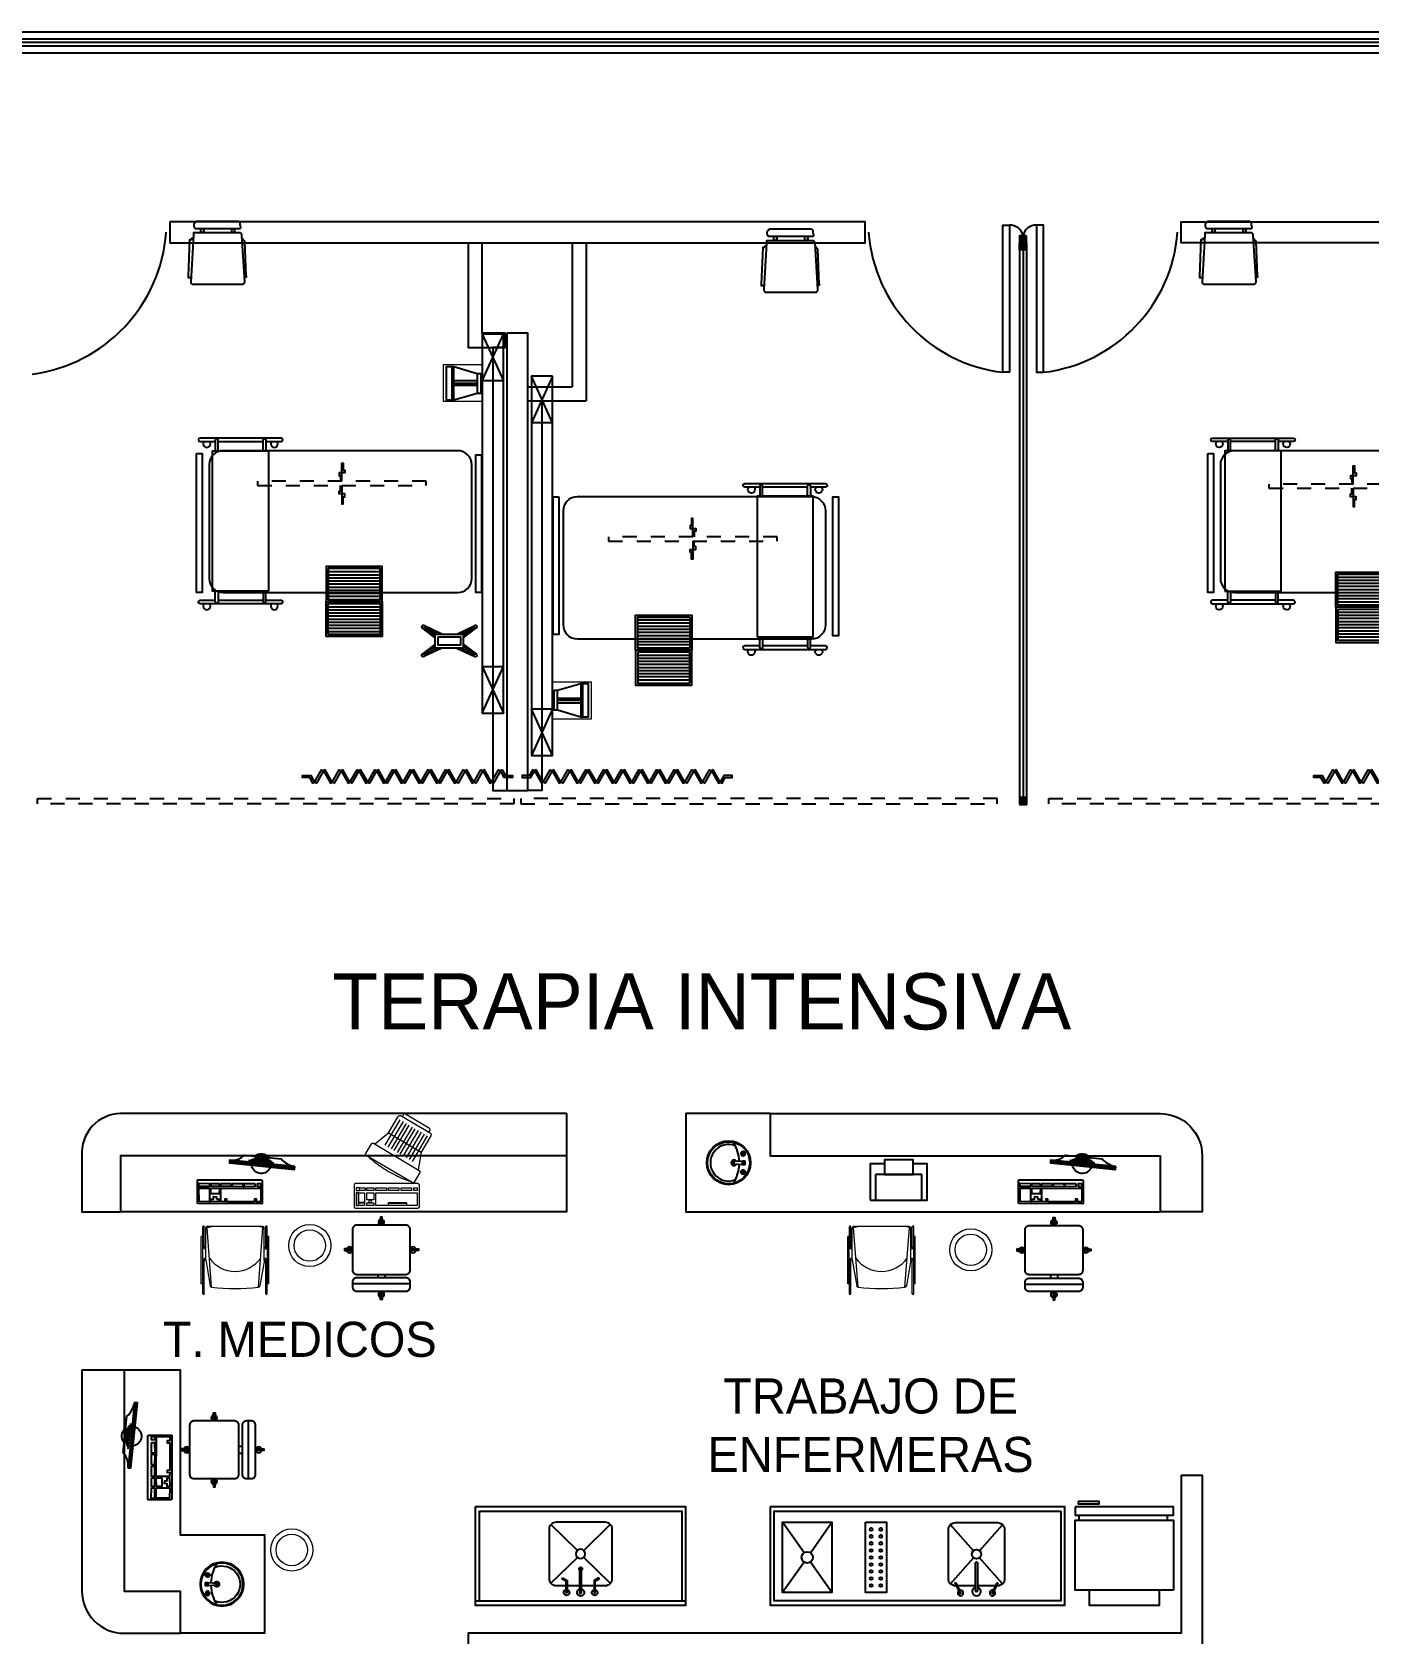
# Model space of a CAD drawing. Header units: millimetres. Extents: x 2523 to 2756, y 378 to 482.
# Drawn here: x 2531.82 to 2541.34, y 440.79 to 452.19 of the extents above; entities that cross this region are included whole.
import ezdxf
from ezdxf.enums import TextEntityAlignment as Align

# ---------------------------------------------------------------- set-up
doc = ezdxf.new("R2010")
doc.units = ezdxf.units.MM
doc.linetypes.add('HIDDE50', pattern=[0.08, 0.05, -0.03])
doc.layers.add('MOB', color=161, linetype='Continuous', lineweight=15)
for name, color, linetype in [('MOB FIJO', 161, 'Continuous'), ('MOBILIARIO', 161, 'Continuous'), ('MOBSANIT', 161, 'Continuous'), ('TEXTO', 3, 'Continuous')]:
    doc.layers.add(name, color=color, linetype=linetype)
doc.styles.add('HANDLET', font='handlet.shx')
doc.styles.add('STYLE1', font='GOTHIC.TTF')

# ---------------------------------------------------------------- blocks, each defined once
blk = doc.blocks.new('CORT')
for points in [[(0.06, 0.008), (0.01, 0.008), (0.01, -0.007), (0.069, -0.007), (0.096, 0.04), (0.083, 0.047)], [(0.159, -0.04), (0.109, 0.047), (0.096, 0.04), (0.146, -0.047)], [(0.159, -0.04), (0.209, 0.047), (0.222, 0.04), (0.172, -0.047)], [(0.285, -0.04), (0.235, 0.047), (0.222, 0.04), (0.272, -0.047)], [(0.285, -0.04), (0.335, 0.047), (0.348, 0.04), (0.298, -0.047)], [(0.411, -0.04), (0.361, 0.047), (0.348, 0.04), (0.398, -0.047)], [(0.411, -0.04), (0.461, 0.047), (0.474, 0.04), (0.424, -0.047)], [(0.537, -0.04), (0.487, 0.047), (0.474, 0.04), (0.524, -0.047)], [(0.537, -0.04), (0.587, 0.047), (0.6, 0.04), (0.55, -0.047)], [(0.663, -0.04), (0.613, 0.047), (0.6, 0.04), (0.65, -0.047)], [(0.663, -0.04), (0.713, 0.047), (0.726, 0.04), (0.676, -0.047)], [(0.789, -0.04), (0.739, 0.047), (0.726, 0.04), (0.776, -0.047)], [(0.789, -0.04), (0.839, 0.047), (0.852, 0.04), (0.802, -0.047)], [(0.915, -0.04), (0.865, 0.047), (0.852, 0.04), (0.902, -0.047)], [(0.915, -0.04), (0.965, 0.047), (0.978, 0.04), (0.928, -0.047)], [(1.041, -0.04), (0.991, 0.047), (0.978, 0.04), (1.028, -0.047)], [(1.041, -0.04), (1.091, 0.047), (1.104, 0.04), (1.054, -0.047)], [(1.167, -0.04), (1.117, 0.047), (1.104, 0.04), (1.154, -0.047)], [(1.167, -0.04), (1.217, 0.047), (1.23, 0.04), (1.18, -0.047)], [(1.293, -0.04), (1.243, 0.047), (1.23, 0.04), (1.28, -0.047)], [(1.293, -0.04), (1.343, 0.047), (1.356, 0.04), (1.306, -0.047)], [(1.419, -0.04), (1.369, 0.047), (1.356, 0.04), (1.406, -0.047)], [(1.454, -0.007), (1.504, -0.007), (1.504, 0.008), (1.446, 0.008), (1.419, -0.04), (1.432, -0.047)]]:
    blk.add_lwpolyline(points, close=True)
blk = doc.blocks.new('36212353')
for p, q in [((-0.75, -0.03), (0.75, -0.03)), ((-0.096, -0.14), (-0.007, -0.14)), ((0.007, -0.14), (0.096, -0.14))]:
    blk.add_line(p, q)
at = {"color": 8}
for p, q in [((-0.211, -0.156), (-0.022, -0.34)), ((0.211, -0.156), (0.022, -0.34)), ((-0.022, -0.39), (-0.211, -0.574)), ((0.022, -0.39), (0.211, -0.574))]:
    blk.add_line(p, q, dxfattribs=at)
blk.add_lwpolyline([(-0.75, -0.7), (-0.75, 0), (0.75, 0), (0.75, -0.7)], close=True)
blk.add_lwpolyline([(-0.72, -0.03), (-0.72, -0.67), (0.72, -0.67), (0.72, -0.03)], dxfattribs=at)
for points in [[(-0.128, -0.194), (-0.096, -0.175), (-0.096, -0.09, 1), (-0.104, -0.09), (-0.104, -0.171), (-0.132, -0.188)], [(-0.007, -0.09, -0.999999), (0.007, -0.09), (0.007, -0.26, -0.999999), (-0.007, -0.26)], [(0.128, -0.194), (0.096, -0.175), (0.096, -0.09, -1), (0.104, -0.09), (0.104, -0.171), (0.132, -0.188)]]:
    blk.add_lwpolyline(points, format="xyb", close=True)
blk.add_lwpolyline([(0.104, -0.14), (0.175, -0.14, -0.414214), (0.225, -0.19), (0.225, -0.54, -0.414214), (0.175, -0.59), (-0.175, -0.59, -0.414214), (-0.225, -0.54), (-0.225, -0.19, -0.414214), (-0.175, -0.14), (-0.104, -0.14)], format="xyb")
blk.add_circle((0, -0.365), 0.0335, dxfattribs=at)
for centre, radius, start, end in [((-0.1, -0.09), 0.02, 280.7257, 259.2743), ((0, -0.09), 0.0254, 287.1741, 252.8259), ((0.1, -0.09), 0.02, 280.7257, 259.2743), ((0, -0.26), 0.0114, 131.1395, 48.8605)]:
    blk.add_arc(centre, radius, start, end, dxfattribs=at)
blk = doc.blocks.new('silla-g-s')
for p, q in [((-0.019, 0.12), (-0.019, 0.096)), ((0.031, 0.12), (0.031, 0.096)), ((0.211, 0.053), (-0.199, 0.053))]:
    blk.add_line(p, q)
for points in [[(-0.199, 0.15, 0.414214), (-0.169, 0.12), (0.181, 0.12, 0.414214), (0.211, 0.15), (0.211, 0.44, 0.414214), (0.181, 0.47), (-0.169, 0.47, 0.414214), (-0.199, 0.44)], [(-0.199, 0.03, 0.414214), (-0.169, 0), (0.181, 0, 0.414214), (0.211, 0.03), (0.211, 0.066, 0.414214), (0.181, 0.096), (-0.169, 0.096, 0.414214), (-0.199, 0.066)]]:
    blk.add_lwpolyline(points, format="xyb", close=True)
for points in [[(0.012, 0.47), (0.012, 0.528), (0, 0.528), (0, 0.47)], [(-0.199, 0.301), (-0.257, 0.301), (-0.257, 0.289), (-0.199, 0.289)], [(0.211, 0.301), (0.27, 0.301), (0.27, 0.289), (0.211, 0.289)], [(0.012, 0), (0.012, -0.059), (0, -0.059), (0, 0)]]:
    blk.add_lwpolyline(points)
for centre, start, end in [((0.006, 0.491), 107.378, 252.622), ((0.006, 0.491), 287.3771, 72.6229), ((-0.22, 0.295), 17.3771, 162.6229), ((-0.22, 0.295), 197.378, 342.622), ((0.233, 0.295), 17.3771, 162.6229), ((0.233, 0.295), 197.378, 342.622), ((0.006, -0.022), 107.378, 252.622), ((0.006, -0.022), 287.3771, 72.6229)]:
    blk.add_arc(centre, 0.0207, start, end)
blk = doc.blocks.new('A$C2C607AB7')
blk.add_blockref('silla-g-s', (0.257, 0.059))
blk = doc.blocks.new('A$C4AA2731D')
at = {"color": 8}
for p, q in [((0.148, 0.117), (0.164, 0.117)), ((0.079, 0.053), (0.103, 0.053)), ((0.091, 0.065), (0.091, 0.042)), ((0.144, 0.058), (0.168, 0.058)), ((0.233, 0.053), (0.21, 0.053)), ((0.221, 0.065), (0.221, 0.042))]:
    blk.add_line(p, q, dxfattribs=at)
for points in [[(0.148, 0.117), (0.144, 0.058, 0.015831), (0.144, 0.058), (0.144, 0.041, 0.414214), (0.147, 0.038), (0.165, 0.038, 0.414214), (0.168, 0.041), (0.168, 0.058, 0.015831), (0.168, 0.058), (0.164, 0.117, -0.015831), (0.164, 0.117), (0.164, 0.129, 0.414214), (0.161, 0.131), (0.151, 0.131, 0.414214), (0.148, 0.129), (0.148, 0.117, -0.015831)], [(0.076, 0.057, 0.247805), (0.087, 0.069, -0.116963), (0.095, 0.069, 0.247805), (0.106, 0.057, -0.116963), (0.106, 0.05, 0.247805), (0.095, 0.038, -0.116963), (0.087, 0.038, 0.247805), (0.076, 0.05, -0.116963)], [(0.237, 0.057, -0.247805), (0.225, 0.069, 0.116963), (0.218, 0.069, -0.247805), (0.206, 0.057, 0.116963), (0.206, 0.05, -0.247805), (0.218, 0.038, 0.116963), (0.225, 0.038, -0.247805), (0.237, 0.05, 0.116963)]]:
    blk.add_lwpolyline(points, format="xyb", close=True)
for centre, radius in [((0.156, 0.156), 0.156), ((0.091, 0.053), 0.00217), ((0.091, 0.053), 0.00217), ((0.156, 0.045), 0.00331), ((0.221, 0.053), 0.00217), ((0.221, 0.053), 0.00217)]:
    blk.add_circle(centre, radius)
blk.add_circle((0.156, 0.156), 0.15, dxfattribs=at)
for centre, radius, start, end in [((0.156, 0.156), 0.13, 338.4712, 201.5288), ((0.156, 0.361), 0.281, 238.7221, 267.8672), ((0.156, 0.118), 0.0193, 298.3264, 242.8889), ((0.156, 0.118), 0.0121, 129.7918, 224.4169), ((0.156, 0.118), 0.0121, 315.5831, 50.2082), ((0.156, 0.361), 0.281, 272.1328, 301.2779), ((0.091, 0.053), 0.0145, 106.4867, 163.5133), ((0.091, 0.053), 0.0145, 196.4867, 253.5133), ((0.091, 0.053), 0.0145, 16.4867, 73.5133), ((0.091, 0.053), 0.0145, 286.4867, 343.5133), ((0.221, 0.053), 0.0145, 106.4867, 163.5133), ((0.221, 0.053), 0.0145, 196.4867, 253.5133), ((0.221, 0.053), 0.0145, 16.4867, 73.5133), ((0.221, 0.053), 0.0145, 286.4867, 343.5133)]:
    blk.add_arc(centre, radius, start, end, dxfattribs=at)
blk = doc.blocks.new('96360018M')
at = {"color": 9}
for p, q in [((-0.113, 0.12), (-0.113, -0.09)), ((-0.087, 0.12), (-0.087, -0.09)), ((-0.062, 0.12), (-0.062, -0.09)), ((-0.038, 0.12), (-0.038, -0.09)), ((-0.012, 0.12), (-0.012, -0.09)), ((0.012, 0.12), (0.012, -0.09)), ((0.038, 0.12), (0.038, -0.09)), ((0.062, 0.12), (0.062, -0.09)), ((0.087, 0.12), (0.087, -0.09)), ((0.113, 0.12), (0.113, -0.09))]:
    blk.add_line(p, q, dxfattribs=at)
blk.add_line((-0.135, 0), (0.135, 0))
blk.add_lwpolyline([(-0.18, -0.12), (-0.135, 0), (-0.135, 0.135, -0.414214), (-0.12, 0.15), (0.12, 0.15, -0.414214), (0.135, 0.135), (0.135, 0), (0.18, -0.12)], format="xyb")
blk.add_lwpolyline([(0.11, 0.15), (0.11, 0.165, 0.414214), (0.1, 0.175), (-0.1, 0.175, 0.414214), (-0.11, 0.165), (-0.11, 0.15)], format="xyb", dxfattribs=at)
blk.add_lwpolyline([(-0.19, -0.12), (0.19, -0.12, -0.414214), (0.2, -0.13), (0.2, -0.21, -0.414214), (0.19, -0.22), (-0.19, -0.22, -0.414214), (-0.2, -0.21), (-0.2, -0.13, -0.414214)], format="xyb", close=True)
for centre, radius, start, end in [((-0.056, 0.275), 0.508, 256.7427, 262.2316), ((0.056, 0.275), 0.508, 277.7684, 283.2573), ((0, 0.683), 0.92, 262.2316, 270), ((0, 0.683), 0.92, 270, 277.7684)]:
    blk.add_arc(centre, radius, start, end, dxfattribs=at)
blk = doc.blocks.new('96360018T')
blk.add_lwpolyline([(-0.2225, 0), (0.2225, 0, -0.41421356), (0.2325, -0.01), (0.2325, -0.165, -0.41421356), (0.2225, -0.175), (-0.2225, -0.175, -0.41421356), (-0.2325, -0.165), (-0.2325, -0.01, -0.41421356)], format="xyb", close=True)
at = {"color": 9}
for points in [[(-0.2175, -0.03), (-0.2175, -0.05), (-0.1925, -0.05), (-0.1925, -0.03)], [(-0.1425, -0.155), (-0.1425, -0.1375), (-0.01, -0.1375), (-0.01, -0.155), (0.0775, -0.155), (0.0775, -0.065), (-0.2175, -0.065), (-0.2175, -0.155)], [(-0.1775, -0.03), (-0.1775, -0.05), (-0.1025, -0.05), (-0.1025, -0.03)], [(-0.0875, -0.03), (-0.0875, -0.05), (-0.0125, -0.05), (-0.0125, -0.03)], [(0.0025, -0.03), (0.0025, -0.05), (0.0775, -0.05), (0.0775, -0.03)], [(0.0925, -0.03), (0.0925, -0.05), (0.1425, -0.05), (0.1425, -0.03)], [(0.0925, -0.065), (0.0925, -0.115), (0.1425, -0.115), (0.1425, -0.065)], [(0.1525, -0.03), (0.1525, -0.05), (0.1925, -0.05), (0.1925, -0.03)], [(0.1575, -0.065), (0.1575, -0.135), (0.1975, -0.135), (0.1975, -0.065)], [(0.2175, -0.03), (0.2175, -0.05), (0.1925, -0.05), (0.1925, -0.03)], [(0.2175, -0.065), (0.2175, -0.155), (0.2, -0.155), (0.2, -0.065)], [(-0.14, -0.14), (-0.14, -0.155), (-0.0125, -0.155), (-0.0125, -0.14)], [(0.0925, -0.1375), (0.0925, -0.155), (0.1425, -0.155), (0.1425, -0.1375)], [(0.12625, -0.1175), (0.12625, -0.135), (0.10875, -0.135), (0.10875, -0.1175)], [(0.1575, -0.1375), (0.1575, -0.155), (0.1975, -0.155), (0.1975, -0.1375)]]:
    blk.add_lwpolyline(points, close=True, dxfattribs=at)
blk = doc.blocks.new('ENSEÑANZA TOCOCIRUGIA$0$COMP PLANA')
for p, q in [((0.396, -0.321), (0.86, -0.281)), ((0.531, -0.332), (0.71, -0.315)), ((0.547, -0.338), (0.698, -0.324)), ((0.559, -0.343), (0.689, -0.331)), ((0.574, -0.349), (0.677, -0.34))]:
    blk.add_line(p, q)
blk.add_lwpolyline([(0.631, -0.027, 0.414214), (0.626, -0.022), (0.176, -0.019, 0.414214), (0.171, -0.024), (0.169, -0.184, 0.414214), (0.174, -0.189), (0.624, -0.192, 0.414214), (0.629, -0.187)], format="xyb", close=True)
for points in [[(0.255, -0.129), (0.256, -0.034), (0.181, -0.034), (0.18, -0.129)], [(0.305, -0.052), (0.325, -0.052), (0.326, -0.035), (0.266, -0.034), (0.265, -0.052), (0.285, -0.052), (0.285, -0.07), (0.305, -0.07)], [(0.325, -0.13), (0.325, -0.09), (0.265, -0.089), (0.265, -0.129)], [(0.621, -0.037), (0.591, -0.037), (0.59, -0.055), (0.575, -0.054), (0.576, -0.037), (0.381, -0.035), (0.38, -0.053), (0.365, -0.053), (0.366, -0.035), (0.336, -0.035), (0.335, -0.13), (0.62, -0.132)], [(0.254, -0.164), (0.255, -0.141), (0.18, -0.141), (0.179, -0.164)], [(0.324, -0.165), (0.325, -0.142), (0.265, -0.141), (0.264, -0.164)], [(0.409, -0.166), (0.41, -0.143), (0.335, -0.142), (0.334, -0.165)], [(0.493, -0.166), (0.493, -0.143), (0.418, -0.143), (0.418, -0.166)], [(0.576, -0.167), (0.577, -0.144), (0.502, -0.143), (0.501, -0.166)], [(0.619, -0.167), (0.62, -0.144), (0.597, -0.144), (0.596, -0.167)], [(0.861, -0.291), (0.396, -0.332), (0.395, -0.311), (0.859, -0.27)]]:
    blk.add_lwpolyline(points, close=True)
at = {"flags": 128}
blk.add_lwpolyline([(0.396, -0.332, -0.233068), (0.501, -0.367), (0.764, -0.344, -0.202404), (0.861, -0.291, 0.618031)], format="xyb", dxfattribs=at)
for start, end in [(18.9104, 171.1133), (229.354, 320.6697)]:
    blk.add_arc((0.621, -0.308), 0.0698, start, end)
blk = doc.blocks.new('67')
at = {"layer": 'MOB', "linetype": 'Continuous'}
for p, q in [((-0.229, 0.16), (-0.219, 0.16)), ((-0.229, 0.16), (-0.229, -0.073)), ((-0.219, 0.16), (-0.219, -0.073)), ((0.219, 0.16), (0.229, 0.16)), ((0.219, 0.16), (0.219, -0.073)), ((0.229, 0.16), (0.229, -0.073)), ((-0.24, 0.088), (-0.24, -0.248)), ((-0.24, 0.088), (-0.23, 0.088)), ((-0.23, 0.088), (-0.23, -0.248)), ((-0.209, -0.083), (-0.177, 0.104)), ((-0.167, 0.112), (-0.199, -0.31)), ((0.167, 0.112), (0.199, -0.309)), ((0.209, -0.083), (0.176, 0.104)), ((0.23, 0.088), (0.23, -0.248)), ((0.23, 0.088), (0.24, 0.088)), ((0.24, 0.088), (0.24, -0.248)), ((-0.209, -0.083), (-0.208, -0.083)), ((-0.209, -0.093), (-0.208, -0.093)), ((-0.208, -0.077), (-0.208, -0.31)), ((0.208, -0.077), (0.208, -0.31)), ((0.208, -0.083), (0.209, -0.083)), ((0.208, -0.093), (0.209, -0.093)), ((-0.229, -0.18), (-0.229, -0.32)), ((-0.219, -0.18), (-0.219, -0.32)), ((-0.209, -0.16), (-0.208, -0.16)), ((-0.209, -0.17), (-0.208, -0.17)), ((0.208, -0.16), (0.209, -0.16)), ((0.208, -0.17), (0.209, -0.17)), ((0.219, -0.18), (0.219, -0.32)), ((0.229, -0.18), (0.229, -0.32)), ((-0.24, -0.248), (-0.23, -0.248)), ((-0.229, -0.32), (-0.219, -0.32)), ((-0.198, -0.32), (0.198, -0.32)), ((-0.197, -0.313), (-0.168, -0.32)), ((0.197, -0.313), (0.168, -0.32)), ((0.219, -0.32), (0.229, -0.32)), ((0.23, -0.248), (0.24, -0.248))]:
    blk.add_line(p, q, dxfattribs=at)
for centre, radius, start, end in [((-0.224, 0.158), 0.00566, 332.0036, 207.9964), ((0, -1.24), 1.362, 82.9745, 97.0255), ((0.224, 0.158), 0.00566, 332.0036, 207.9964), ((0, -0.224), 0.224, 35.4059, 144.5927), ((-0.167, 0.102), 0.01, 90, 170.1193), ((0.167, 0.102), 0.01, 9.8807, 90), ((-0.209, -0.073), 0.02, 180, 270), ((-0.209, -0.073), 0.01, 180, 270), ((0.209, -0.073), 0.02, 270, 0), ((0.209, -0.073), 0.01, 270, 0), ((-0.209, -0.18), 0.02, 90, 180), ((-0.209, -0.18), 0.01, 90, 180), ((0.209, -0.18), 0.02, 0, 90), ((0.209, -0.18), 0.01, 0, 90), ((-0.224, -0.317), 0.00566, 152.0036, 27.9964), ((-0.198, -0.31), 0.01, 180, 270), ((-0.193, -0.308), 0.0068, 198.6258, 230.7066), ((0.193, -0.308), 0.0068, 309.2934, 347.0714), ((0.198, -0.31), 0.01, 270, 0), ((0.224, -0.317), 0.00566, 152.0036, 27.9964)]:
    blk.add_arc(centre, radius, start, end, dxfattribs=at)
at = {"layer": 'TEXTO', "style": 'HANDLET'}
blk.add_attdef('67', text='', height=0.075, dxfattribs=at).set_placement((-0.006, -0.185), align=Align.MIDDLE_CENTER)
blk = doc.blocks.new('IL')
for p, q in [((0.165, 0.285), (-0.165, 0.285)), ((-0.165, 0.285), (-0.165, 0.104)), ((0.165, 0.104), (0.165, 0.285)), ((0.165, 0.133), (0.165, 0.256)), ((-0.165, 0.104), (0.165, 0.104))]:
    blk.add_line(p, q)
for points in [[(0.203, 0.285), (-0.203, 0.285), (-0.203, 0.027), (-0.102, 0.027)], [(0.102, 0.027), (0.203, 0.027), (0.203, 0.285)]]:
    blk.add_lwpolyline(points)
blk.add_lwpolyline([(0.102, 0.104), (-0.102, 0.104), (-0.102, 0), (0.102, 0)], close=True)
blk = doc.blocks.new('TERAPI$0$984')
at = {"linetype": 'Continuous', "ltscale": 0.01}
for radius in [0.15, 0.112]:
    blk.add_circle((0, 0), radius, dxfattribs=at)
blk = doc.blocks.new('36210118')
for p, q in [((1.66, -0.09), (2.01, -0.09)), ((0.444, -0.153), (0.608, -0.338)), ((0.495, -0.138), (0.62, -0.138)), ((0.64, -0.138), (0.764, -0.138)), ((0.816, -0.153), (0.652, -0.338)), ((0.608, -0.388), (0.444, -0.572)), ((0.652, -0.388), (0.816, -0.572)), ((1.812, -0.373), (1.66, -0.59)), ((1.858, -0.373), (2.01, -0.59))]:
    blk.add_line(p, q)
for points in [[(2.1, -0.7), (2.1, 0), (0, 0), (0, -0.7)], [(0.03, -0.67), (0.03, -0.03), (2.07, -0.03), (2.07, -0.67)], [(1.42, -0.59), (1.27, -0.59), (1.27, -0.09), (1.42, -0.09)]]:
    blk.add_lwpolyline(points, close=True)
for points in [[(0.476, -0.157), (0.486, -0.157), (0.521, -0.087, 1), (0.511, -0.087)], [(0.62, -0.298, 1), (0.64, -0.298), (0.64, -0.108, 1), (0.62, -0.108)], [(0.739, -0.087), (0.774, -0.157), (0.784, -0.157), (0.749, -0.087, 1)]]:
    blk.add_lwpolyline(points, format="xyb", close=True)
blk.add_lwpolyline([(1.858, -0.307), (2.01, -0.09), (2.01, -0.59), (1.66, -0.59), (1.66, -0.09), (1.812, -0.307)])
blk.add_lwpolyline([(0.774, -0.138), (0.78, -0.138, -0.414214), (0.83, -0.188), (0.83, -0.538, -0.414214), (0.78, -0.588), (0.48, -0.588, -0.414214), (0.43, -0.538), (0.43, -0.188, -0.414214), (0.48, -0.138), (0.485, -0.138)], format="xyb")
for centre, radius in [((1.31, -0.14), 0.01), ((1.31, -0.19), 0.01), ((1.38, -0.14), 0.01), ((1.38, -0.19), 0.01), ((0.63, -0.363), 0.0335), ((1.31, -0.24), 0.01), ((1.31, -0.29), 0.01), ((1.31, -0.34), 0.01), ((1.38, -0.24), 0.01), ((1.38, -0.29), 0.01), ((1.38, -0.34), 0.01), ((1.835, -0.34), 0.0403), ((1.31, -0.39), 0.01), ((1.31, -0.44), 0.01), ((1.38, -0.39), 0.01), ((1.38, -0.44), 0.01), ((1.31, -0.49), 0.01), ((1.31, -0.54), 0.01), ((1.38, -0.49), 0.01), ((1.38, -0.54), 0.01)]:
    blk.add_circle(centre, radius)
for centre, radius, start, end in [((0.516, -0.087), 0.02, 256.3559, 230.514), ((0.63, -0.098), 0.0304, 289.2049, 250.7951), ((0.744, -0.087), 0.02, 309.486, 283.6441)]:
    blk.add_arc(centre, radius, start, end)
blk = doc.blocks.new('955')
for p, q in [((-0.308, -0.606), (-0.308, -0.641)), ((0.322, -0.606), (0.322, -0.641))]:
    blk.add_line(p, q)
blk.add_lwpolyline([(0.25, -0.106), (0.25, 0), (-0.25, 0), (-0.25, -0.106)])
for points in [[(-0.35, -0.106), (0.35, -0.106), (0.35, -0.606), (-0.35, -0.606)], [(0.35, -0.7), (0.35, -0.641), (-0.35, -0.641), (-0.35, -0.7)], [(0.329, -0.738), (0.329, -0.721), (0.18, -0.721), (0.18, -0.738)]]:
    blk.add_lwpolyline(points, close=True)
blk = doc.blocks.new('33520105')
at = {"color": 8}
for p, q in [((-0.195, 0.214), (0.175, 0.214)), ((-0.195, 0.192), (0.175, 0.192)), ((-0.195, 0.17), (0.175, 0.17)), ((-0.195, 0.148), (0.175, 0.148)), ((-0.195, 0.126), (0.175, 0.126)), ((-0.195, 0.104), (0.175, 0.104)), ((-0.195, 0.082), (0.175, 0.082)), ((-0.195, 0.06), (0.175, 0.06)), ((-0.195, 0.038), (0.175, 0.038)), ((-0.195, -0.036), (0.175, -0.036)), ((-0.195, -0.058), (0.175, -0.058)), ((-0.195, -0.08), (0.175, -0.08)), ((-0.195, -0.102), (0.175, -0.102)), ((-0.195, -0.124), (0.175, -0.124)), ((-0.195, -0.146), (0.175, -0.146)), ((-0.195, -0.168), (0.175, -0.168)), ((-0.195, -0.19), (0.175, -0.19)), ((-0.195, -0.212), (0.175, -0.212))]:
    blk.add_line(p, q, dxfattribs=at)
blk.add_lwpolyline([(-0.21, 0.001), (0.19, 0.001), (0.19, 0.251), (-0.21, 0.251)], close=True)
for points in [[(-0.195, 0.236), (-0.195, 0.016), (0.175, 0.016), (0.175, 0.236)], [(-0.195, -0.234), (-0.195, -0.014), (0.175, -0.014), (0.175, -0.234)]]:
    blk.add_lwpolyline(points, close=True, dxfattribs=at)
blk.add_lwpolyline([(0.19, 0.001), (0.19, -0.249), (-0.21, -0.249), (-0.21, 0.001)], dxfattribs=at)
blk = doc.blocks.new('36211652')
at = {"color": 8}
for points in [[(-0.442, -0.224), (-0.442, -0.329, -1), (-0.467, -0.329), (-0.467, 0.246, -1), (-0.442, 0.246), (-0.442, 0.139)], [(0.688, -0.224), (0.688, -0.329, 1), (0.713, -0.329), (0.713, 0.246, 1), (0.688, 0.246), (0.688, 0.139)]]:
    blk.add_lwpolyline(points, format="xyb", dxfattribs=at)
for points in [[(-0.377, 0.119), (-0.452, 0.119, -1), (-0.452, 0.139), (-0.377, 0.139)], [(0.623, 0.119), (0.698, 0.119, 1), (0.698, 0.139), (0.623, 0.139)], [(-0.377, -0.201), (-0.452, -0.201, 1), (-0.452, -0.221), (-0.377, -0.221)], [(0.623, -0.201), (0.698, -0.201, -1), (0.698, -0.221), (0.623, -0.221)]]:
    blk.add_lwpolyline(points, format="xyb")
for points in [[(-0.442, 0.119), (-0.442, -0.201)], [(0.688, 0.119), (0.688, -0.201)]]:
    blk.add_lwpolyline(points, dxfattribs=at)
blk.add_lwpolyline([(-0.377, -0.241), (-0.377, 0.159), (0.623, 0.159), (0.623, -0.241)], close=True)
for centre in [(-0.484, 0.199), (0.671, 0.199), (-0.484, -0.281), (0.671, -0.281)]:
    blk.add_arc(centre, 0.025, 45.573, 314.427, dxfattribs=at)
blk = doc.blocks.new('CAMA_HOSPITAL')
at = {"linetype": 'Continuous'}
for points in [[(-203, -50), (-199, -50), (-199, -50), (-199, 49), (-199, 49), (-203, 49), (-203, 49), (-203, -50), (-203, -50)], [(-4, 49), (-4, -49), (-4, -49), (0, -49), (0, -49), (0, 49), (0, 49), (-4, 49), (-4, 49)]]:
    blk.add_lwpolyline(points, dxfattribs=at)
blk.add_lwpolyline([(-17, 49), (-15.05, 48.81), (-13.17, 48.24), (-11.44, 47.31), (-9.93, 46.07), (-8.68, 44.55), (-7.76, 42.83), (-7.19, 40.95), (-7, 39), (-7, -42), (-7.19, -43.95), (-7.76, -45.83), (-8.68, -47.55), (-9.93, -49.07), (-11.44, -50.31), (-13.17, -51.24), (-15.05, -51.81), (-17, -52), (-184, -52), (-185.95, -51.81), (-187.83, -51.24), (-189.56, -50.31), (-191.07, -49.07), (-192.32, -47.55), (-193.24, -45.83), (-193.81, -43.95), (-194, -42), (-194, 39), (-193.81, 40.95), (-193.24, 42.83), (-192.32, 44.55), (-191.07, 46.07), (-189.56, 47.31), (-187.83, 48.24), (-185.95, 48.81), (-184, 49), (-17, 49)], close=True, dxfattribs=at)
blk = doc.blocks.new('37830054')
for points in [[(0.6, 0.015), (0.6, 0.145), (0.59, 0.145), (0.59, 0.095), (0.58, 0.095), (0.58, 0.075), (0.6, 0.075), (0.61, 0.075), (0.62, 0.075), (0.62, 0.055), (0.61, 0.055), (0.61, 0.015)], [(0.6, -0.015), (0.6, -0.145), (0.59, -0.145), (0.59, -0.095), (0.58, -0.095), (0.58, -0.075), (0.6, -0.075), (0.61, -0.075), (0.62, -0.075), (0.62, -0.055), (0.61, -0.055), (0.61, -0.015)]]:
    blk.add_lwpolyline(points)
at = {"color": 8, "linetype": 'HIDDE50'}
blk.add_lwpolyline([(0, -0.015), (0, 0.015), (1.2, 0.015), (1.2, -0.015)], close=True, dxfattribs=at)
blk = doc.blocks.new('ENSEÑANZA TOCOCIRUGIA$0$55')
at = {"linetype": 'Continuous'}
for p, q in [((-18, 12), (-21, 12)), ((-18, 10), (-21, 10)), ((-18, -10), (-21, -10)), ((-18, -12), (-21, -12))]:
    blk.add_line(p, q, dxfattribs=at)
for points in [[(-23, 16), (-24, 16), (-25, 16), (-25.29, 15.71), (-25.45, 15.53), (-25.59, 15.34), (-25.71, 15.14), (-25.82, 14.93), (-25.9, 14.7), (-25.95, 14.47), (-25.99, 14.24), (-26, 14), (-26, -15), (-25.98, -15.19), (-25.92, -15.38), (-25.83, -15.56), (-25.71, -15.71), (-25.56, -15.83), (-25.38, -15.92), (-25.2, -15.98), (-25, -16), (-24.98, -16.19), (-24.92, -16.38), (-24.83, -16.56), (-24.71, -16.71), (-24.56, -16.83), (-24.38, -16.92), (-24.2, -16.98), (-24, -17), (-23, -17), (-22.76, -16.99), (-22.53, -16.95), (-22.3, -16.9), (-22.07, -16.82), (-21.86, -16.71), (-21.66, -16.59), (-21.46, -16.45), (-21.29, -16.29), (-21, -16), (-21, -15), (-21, 15), (-21, 16), (-21.22, 16.17), (-21.46, 16.3), (-21.72, 16.38), (-22, 16.41), (-22.28, 16.38), (-22.54, 16.3), (-22.78, 16.17), (-23, 16)], [(-21, 12), (-18, 12), (-18, 10), (-21, 10)], [(-18, 14), (-18, 16), (-17.71, 16.29), (-17.54, 16.45), (-17.34, 16.59), (-17.14, 16.71), (-16.93, 16.82), (-16.7, 16.9), (-16.47, 16.95), (-16.24, 16.99), (-16, 17), (17, 19), (17.24, 18.99), (17.47, 18.95), (17.7, 18.9), (17.93, 18.82), (18.14, 18.71), (18.34, 18.59), (18.54, 18.45), (18.71, 18.29), (19, 18), (19, 16), (19, -17), (19, -18), (18.71, -18.29), (18.54, -18.45), (18.34, -18.59), (18.14, -18.71), (17.93, -18.82), (17.7, -18.9), (17.47, -18.95), (17.24, -18.99), (17, -19), (-16, -17), (-18, -17), (-18, -15), (-18, 14)], [(-21, -10), (-18, -10), (-18, -12), (-21, -12)]]:
    blk.add_lwpolyline(points, close=True, dxfattribs=at)
for points in [[(-14, 17), (-13.98, 17.19), (-13.92, 17.38), (-13.83, 17.56), (-13.71, 17.71), (-13.56, 17.83), (-13.38, 17.92), (-13.2, 17.98), (-13, 18), (-12, 19), (13, 20), (13.03, 20.12), (13.08, 20.23), (13.16, 20.32), (13.26, 20.38), (13.38, 20.41), (13.5, 20.4), (13.61, 20.36), (13.71, 20.29), (14, 20), (14, 19)], [(-14, -17), (-14, -18), (-13.98, -18.19), (-13.92, -18.38), (-13.83, -18.56), (-13.71, -18.71), (-13.56, -18.83), (-13.38, -18.92), (-13.2, -18.98), (-13, -19), (-13, -20), (13, -21), (14, -21), (14, -20), (14, -19)]]:
    blk.add_lwpolyline(points, dxfattribs=at)
blk = doc.blocks.new('TERAPI$0$xx')
at = {"ltscale": 0.1}
for p, q in [((-0.1, -0.008), (-0.193, 0.064)), ((-0.053, 0.02), (-0.182, 0.081)), ((0.053, 0.02), (0.182, 0.081)), ((0.1, -0.008), (0.193, 0.064)), ((-0.1, -0.052), (-0.193, -0.124)), ((-0.053, -0.08), (-0.182, -0.141)), ((0.053, -0.08), (0.182, -0.141)), ((0.1, -0.052), (0.193, -0.124))]:
    blk.add_line(p, q, dxfattribs=at)
for p, q in [((-0.1, 0.01), (-0.184, 0.062)), ((-0.087, 0.02), (-0.176, 0.074)), ((0.087, 0.02), (0.176, 0.074)), ((0.1, 0.01), (0.184, 0.062)), ((-0.1, -0.07), (-0.184, -0.122)), ((-0.087, -0.08), (-0.176, -0.134)), ((0.087, -0.08), (0.176, -0.134)), ((0.1, -0.07), (0.184, -0.122))]:
    blk.add_line(p, q)
for points in [[(0.1, -0.08), (-0.1, -0.08), (-0.1, 0.02), (0.1, 0.02)], [(0.08, -0.06), (-0.08, -0.06), (-0.08, 0), (0.08, 0)]]:
    blk.add_lwpolyline(points, close=True)
for centre in [(-0.186, 0.072), (0.186, 0.072), (-0.186, -0.132), (0.186, -0.132)]:
    blk.add_circle(centre, 0.0105)
blk = doc.blocks.new('MONITOR')
at = {"layer": 'MOBILIARIO'}
for p, q in [((0.0604, 0.1304), (0.0604, -0.0654)), ((0.072, -0.0654), (0.072, 0.1304)), ((-0.0779, 0.0901), (-0.1009, 0.0901)), ((-0.0779, -0.0251), (-0.0779, 0.0901)), ((-0.0779, 0.0449), (0.0604, 0.0449)), ((-0.0779, 0.0325), (0.0604, 0.0325)), ((-0.0779, 0.017), (0.0604, 0.017))]:
    blk.add_line(p, q, dxfattribs=at)
blk.add_lwpolyline([(-0.1009, 0.0901), (-0.1009, -0.0251), (-0.0779, -0.0251), (0.0604, -0.0654), (0.1064, -0.0654), (0.1064, 0.1304), (0.0604, 0.1304), (-0.0779, 0.0901)], dxfattribs=at)

msp = doc.modelspace()

# ---------------------------------------------------------------- linework, layer by layer
for p, q in [((2535.6695, 450.6901), (2535.6695, 449.6651)), ((2535.7695, 450.6901), (2535.7695, 449.5651)), ((2538.8545, 450.6901), (2538.8545, 446.6901)), ((2538.8795, 450.6901), (2538.8795, 446.6901)), ((2538.9045, 450.6901), (2538.9045, 446.6901)), ((2535.3545, 449.6651), (2535.6695, 449.6651)), ((2535.3545, 449.5651), (2535.7695, 449.5651))]:
    msp.add_line(p, q)
for points in [[(2542.0795, 452.1902), (2524.8545, 452.1901), (2524.8545, 441.2401), (2526.0545, 441.2401)], [(2542.0795, 452.1401), (2524.9045, 452.1401), (2524.9045, 441.2901), (2526.0545, 441.2901)], [(2542.0795, 452.1151), (2524.9295, 452.1151), (2524.9295, 441.3151), (2526.0545, 441.3151)], [(2542.0795, 452.0901), (2524.9545, 452.0901), (2524.9545, 441.3401), (2526.0545, 441.3401)], [(2542.0795, 452.0402), (2525.0045, 452.0401), (2525.0045, 441.3901), (2526.0545, 441.3901)], [(2538.7828, 450.8155), (2538.7828, 449.7677), (2538.735, 449.7677), (2538.735, 450.8155), (2538.7828, 450.8155), (2538.7828, 449.7777)], [(2538.9761, 450.8155), (2538.9761, 449.7677), (2539.0239, 449.7677), (2539.0239, 450.8155), (2538.9761, 450.8155), (2538.9761, 449.7777)], [(2534.9295, 450.6901), (2534.9295, 449.9451), (2535.1925, 449.9451), (2535.1925, 450.0451), (2535.0295, 450.0451), (2535.0295, 450.6901)], [(2535.2045, 449.9451), (2535.1045, 449.9451), (2535.1045, 446.7901), (2535.2045, 446.7901)], [(2535.3545, 449.5651), (2535.4545, 449.5651), (2535.4545, 446.7901), (2535.3545, 446.7901)], [(2540.0045, 441.9151), (2540.1545, 441.9151), (2540.1545, 440.6401), (2534.9295, 440.6401)], [(2540.0045, 441.9151), (2540.0045, 440.7901), (2534.9295, 440.7901), (2534.9295, 440.6401)]]:
    msp.add_lwpolyline(points)
for points in [[(2532.8045, 450.8401), (2532.8045, 450.6901), (2537.7545, 450.6901), (2537.7545, 450.8401)], [(2544.9045, 450.8401), (2544.9045, 450.6901), (2540.0045, 450.6901), (2540.0045, 450.8401)], [(2538.9045, 450.7401), (2538.8545, 450.7401), (2538.8545, 450.6901), (2538.9045, 450.6901)], [(2538.8545, 450.6901), (2538.9045, 450.6901), (2538.9045, 450.6401), (2538.8545, 450.6401)], [(2535.2045, 450.0451), (2535.2045, 446.7901), (2535.3545, 446.7901), (2535.3545, 450.0451)], [(2538.8545, 446.6901), (2538.9045, 446.6901), (2538.9045, 446.7401), (2538.8545, 446.7401)]]:
    msp.add_lwpolyline(points, close=True)
at = {"color": 8, "linetype": 'HIDDE50'}
for points in [[(2535.2545, 446.6963), (2531.8634, 446.6963), (2531.8634, 446.7338), (2535.2545, 446.7338)], [(2535.3045, 446.6963), (2538.6955, 446.6963), (2538.6955, 446.7338), (2535.3045, 446.7338)], [(2542.4545, 446.6963), (2539.0634, 446.6963), (2539.0634, 446.7338), (2542.4545, 446.7338)]]:
    msp.add_lwpolyline(points, close=True, dxfattribs=at)
at = {"color": 0}
for centre, radius, start, end in [((2531.6831, 450.8454), 1.0993, 277.35962, 355.81028), ((2538.863, 450.8467), 1.0866, 184.30918, 263.23603), ((2538.8959, 450.8467), 1.0866, 276.76397, 355.69082)]:
    msp.add_arc(centre, radius, start, end, dxfattribs=at)
for centre, start, end in [((2538.7867, 450.7209), 11.70612, 92.37986), ((2538.9722, 450.7209), 87.62014, 168.29388)]:
    msp.add_arc(centre, 0.0947, start, end)
for points in [[(2538.9045, 450.7401), (2538.8545, 450.7401), (2538.9045, 450.6901), (2538.8545, 450.6901)], [(2538.8545, 450.6901), (2538.9045, 450.6901), (2538.8545, 450.6401), (2538.9045, 450.6401)], [(2538.8545, 446.6901), (2538.9045, 446.6901), (2538.8545, 446.7401), (2538.9045, 446.7401)]]:
    msp.add_solid(points)
at = {"layer": 'MOB'}
for points in [[(2534.7544, 449.8224), (2535.0264, 449.8224), (2535.0264, 449.5589), (2534.7544, 449.5589)], [(2535.8046, 447.2993), (2535.5326, 447.2993), (2535.5326, 447.5628), (2535.8046, 447.5628)]]:
    msp.add_lwpolyline(points, close=True, dxfattribs=at)
at = {"layer": 'MOB FIJO'}
for p, q in [((2535.0295, 450.0401), (2535.1795, 449.7075)), ((2535.0295, 449.7075), (2535.1795, 450.0401)), ((2535.1795, 449.7075), (2535.0295, 449.7075)), ((2535.5295, 449.4076), (2535.3795, 449.7401)), ((2535.5295, 449.7401), (2535.3795, 449.4076)), ((2535.5295, 449.4076), (2535.3795, 449.4076)), ((2535.0295, 447.6726), (2535.1795, 447.3401)), ((2535.0295, 447.3401), (2535.1795, 447.6726)), ((2535.0295, 447.6726), (2535.1795, 447.6726)), ((2535.5295, 447.0401), (2535.3795, 447.3726)), ((2535.5295, 447.3726), (2535.3795, 447.0401)), ((2535.3795, 447.3726), (2535.5295, 447.3726))]:
    msp.add_line(p, q, dxfattribs=at)
for points in [[(2535.0295, 447.3401), (2535.1795, 447.3401), (2535.1795, 450.0401), (2535.0295, 450.0401)], [(2535.5295, 449.7401), (2535.3795, 449.7401), (2535.3795, 447.0401), (2535.5295, 447.0401)]]:
    msp.add_lwpolyline(points, close=True, dxfattribs=at)
at = {"layer": 'MOBILIARIO', "color": 2}
for points in [[(2535.6295, 444.4901), (2532.4545, 444.4901, 0.4318149), (2532.1795, 444.1901), (2532.1795, 443.7901), (2532.4545, 443.7901)], [(2537.0795, 444.4901), (2539.8545, 444.4901, -0.4142136), (2540.1545, 444.1901), (2540.1545, 443.7901), (2539.8545, 443.7901)], [(2532.1795, 442.6651), (2532.1795, 441.0901, 0.4142136), (2532.4795, 440.7901), (2532.8795, 440.7901)]]:
    msp.add_lwpolyline(points, format="xyb", dxfattribs=at)
for points in [[(2535.6295, 444.4901), (2535.6295, 444.1901), (2532.4545, 444.1901), (2532.4545, 443.7901)], [(2537.0795, 444.4901), (2537.0795, 444.1901), (2539.8545, 444.1901), (2539.8545, 443.7901)], [(2532.1795, 442.6651), (2532.4795, 442.6651), (2532.4795, 441.0901), (2532.8795, 441.0901), (2532.8795, 440.7901)]]:
    msp.add_lwpolyline(points, dxfattribs=at)
at = {"layer": 'MOBILIARIO'}
for points in [[(2537.0795, 444.4901), (2536.4795, 444.4901), (2536.4795, 443.7901), (2539.8545, 443.7901)], [(2535.6295, 444.1901), (2535.6295, 443.7901), (2532.4545, 443.7901)], [(2532.4795, 442.6651), (2532.8795, 442.6651), (2532.8795, 441.4901), (2533.4795, 441.4901), (2533.4795, 440.7901), (2532.8795, 440.7901)]]:
    msp.add_lwpolyline(points, dxfattribs=at)

# ---------------------------------------------------------------- block references
at = {"layer": 'MOB', "xscale": 1.199999999999818, "yscale": 1.199999999999818, "zscale": 1.199999999999818, "rotation": 180}
msp.add_blockref('MONITOR', (2534.9001, 449.7275), dxfattribs=at)
at = {"layer": 'MOB', "xscale": 1.199999999999818, "yscale": 1.199999999999818, "zscale": 1.199999999999818}
msp.add_blockref('MONITOR', (2535.6588, 447.3942), dxfattribs=at)
at = {"layer": 'MOB', "extrusion": (0, 0, -1), "xscale": -1, "zscale": -1, "rotation": 30.62250241807}
msp.add_blockref('96360018M', (-2534.4788, 444.285), dxfattribs=at)
at = {"layer": 'MOB', "extrusion": (0, 0, -1), "zscale": -1}
msp.add_blockref('96360018T', (-2534.3488, 443.9917), dxfattribs=at)
at = {"layer": 'MOB', "rotation": 180}
for name, p in [('67', (2533.2691, 443.3666)), ('TERAPI$0$984', (2533.8012, 443.5507)), ('67', (2537.8716, 443.3666)), ('TERAPI$0$984', (2538.5072, 443.5202)), ('TERAPI$0$984', (2533.6732, 441.3835))]:
    msp.add_blockref(name, p, dxfattribs=at)
at = {"layer": 'MOB FIJO', "xscale": -1, "rotation": 180}
msp.add_blockref('36212353', (2535.7295, 440.9901), dxfattribs=at)
at = {"layer": 'MOB FIJO', "rotation": 180}
msp.add_blockref('36210118', (2539.1779, 440.9901), dxfattribs=at)
at = {"layer": 'MOBILIARIO', "color": 216, "xscale": 0.01000000000021828, "yscale": 0.01000000000021828, "zscale": 0.01000000000021828, "rotation": 270}
for p in [(2533.1458, 450.5818), (2540.3458, 450.5818), (2537.226, 450.5262)]:
    msp.add_blockref('ENSEÑANZA TOCOCIRUGIA$0$55', p, dxfattribs=at)
at = {"layer": 'MOBILIARIO', "color": 216, "extrusion": (0, 0, -1), "xscale": -1, "zscale": -1}
for name, p, rotation in [('36211652', (-2533.2674, 448.5865), 270.000000000026), ('TERAPI$0$xx', (-2534.7943, 447.8244), 180)]:
    msp.add_blockref(name, p, dxfattribs=dict(at, rotation=rotation))
at = {"layer": 'MOBILIARIO', "color": 216, "extrusion": (0, 0, -1), "zscale": -0.9999999999999999, "rotation": 90.00000000013024}
for p in [(-2540.5573, 448.5865), (-2537.2264, 448.2618)]:
    msp.add_blockref('36211652', p, dxfattribs=at)
at = {"layer": 'MOBILIARIO', "color": 216, "extrusion": (0, 0, -1), "xscale": 0.01000000000021828, "yscale": 0.01000000000021828, "zscale": -0.01, "rotation": 180}
for p in [(-2535.0243, 448.6897), (-2542.2243, 448.6897)]:
    msp.add_blockref('CAMA_HOSPITAL', p, dxfattribs=at)
at = {"layer": 'MOBILIARIO', "color": 216, "xscale": -1}
for p in [(2534.6301, 448.9765), (2541.8301, 448.9567)]:
    msp.add_blockref('37830054', p, dxfattribs=at)
at = {"layer": 'MOBILIARIO', "color": 216, "extrusion": (0, 0, -1), "xscale": 0.01000000000021828, "yscale": 0.01000000000021828, "zscale": -0.01}
msp.add_blockref('CAMA_HOSPITAL', (-2535.5347, 448.3905), dxfattribs=at)
at = {"layer": 'MOBILIARIO', "color": 216, "xscale": -1, "rotation": 180}
msp.add_blockref('37830054', (2535.9288, 448.5815), dxfattribs=at)
at = {"layer": 'MOBILIARIO', "extrusion": (0, 0, -1), "xscale": -1, "zscale": -1}
msp.add_blockref('33520105', (-2534.1276, 448.1349), dxfattribs=at)
at = {"layer": 'MOBILIARIO', "extrusion": (0, 0, -1), "zscale": -1}
for name, p in [('33520105', (-2541.295, 448.0937)), ('33520105', (-2536.311, 447.7886)), ('CORT', (-2535.2545, 446.8901)), ('CORT', (-2542.4545, 446.8901))]:
    msp.add_blockref(name, p, dxfattribs=at)
at = {"layer": 'MOBILIARIO', "extrusion": (0, 0, -1), "xscale": -1, "zscale": -1, "rotation": 359.999999999987}
msp.add_blockref('CORT', (-2535.3045, 446.8901), dxfattribs=at)
at = {"layer": 'MOBILIARIO', "xscale": -1}
for p, rotation in [((2532.8313, 443.8315), 179.4408319995679), ((2538.6764, 443.8315), 179.4408319995679), ((2532.8353, 441.5697), 269.4408319995679)]:
    msp.add_blockref('ENSEÑANZA TOCOCIRUGIA$0$COMP PLANA', p, dxfattribs=dict(at, rotation=rotation))
at = {"layer": 'MOBILIARIO'}
for name, p, rotation in [('IL', (2537.9946, 444.1598), 180), ('A$C2C607AB7', (2533.4749, 441.8335), 90), ('955', (2539.6007, 440.9901), 180)]:
    msp.add_blockref(name, p, dxfattribs=dict(at, rotation=rotation))
msp.add_blockref('A$C2C607AB7', (2534.0474, 443.1664), dxfattribs=at)
at = {"layer": 'MOBILIARIO', "xscale": -1}
msp.add_blockref('A$C2C607AB7', (2539.362, 443.1639), dxfattribs=at)
at = {"layer": 'MOBSANIT', "rotation": 89.99999999994789}
msp.add_blockref('A$C4AA2731D', (2536.9391, 443.9839), dxfattribs=at)
at = {"layer": 'MOBSANIT', "xscale": -1, "rotation": 270.0000000000521}
msp.add_blockref('A$C4AA2731D', (2533.0198, 440.9839), dxfattribs=at)

# ---------------------------------------------------------------- texts
at = {"style": 'STYLE1'}
for s, insert, char_height, width, attachment_point in [('TERAPIA INTENSIVA', (2536.592, 445.4889), 0.4, 12.858913, 2), ('T. MEDICOS', (2533.7301, 442.8814), 0.25, 2.850303, 5), ('TRABAJO DE ENFERMERAS', (2537.7939, 442.2697), 0.25, 3.525303, 5)]:
    msp.add_mtext(s, dxfattribs=dict(at, insert=insert, char_height=char_height, width=width, attachment_point=attachment_point))

doc.saveas('drawing.dxf')
